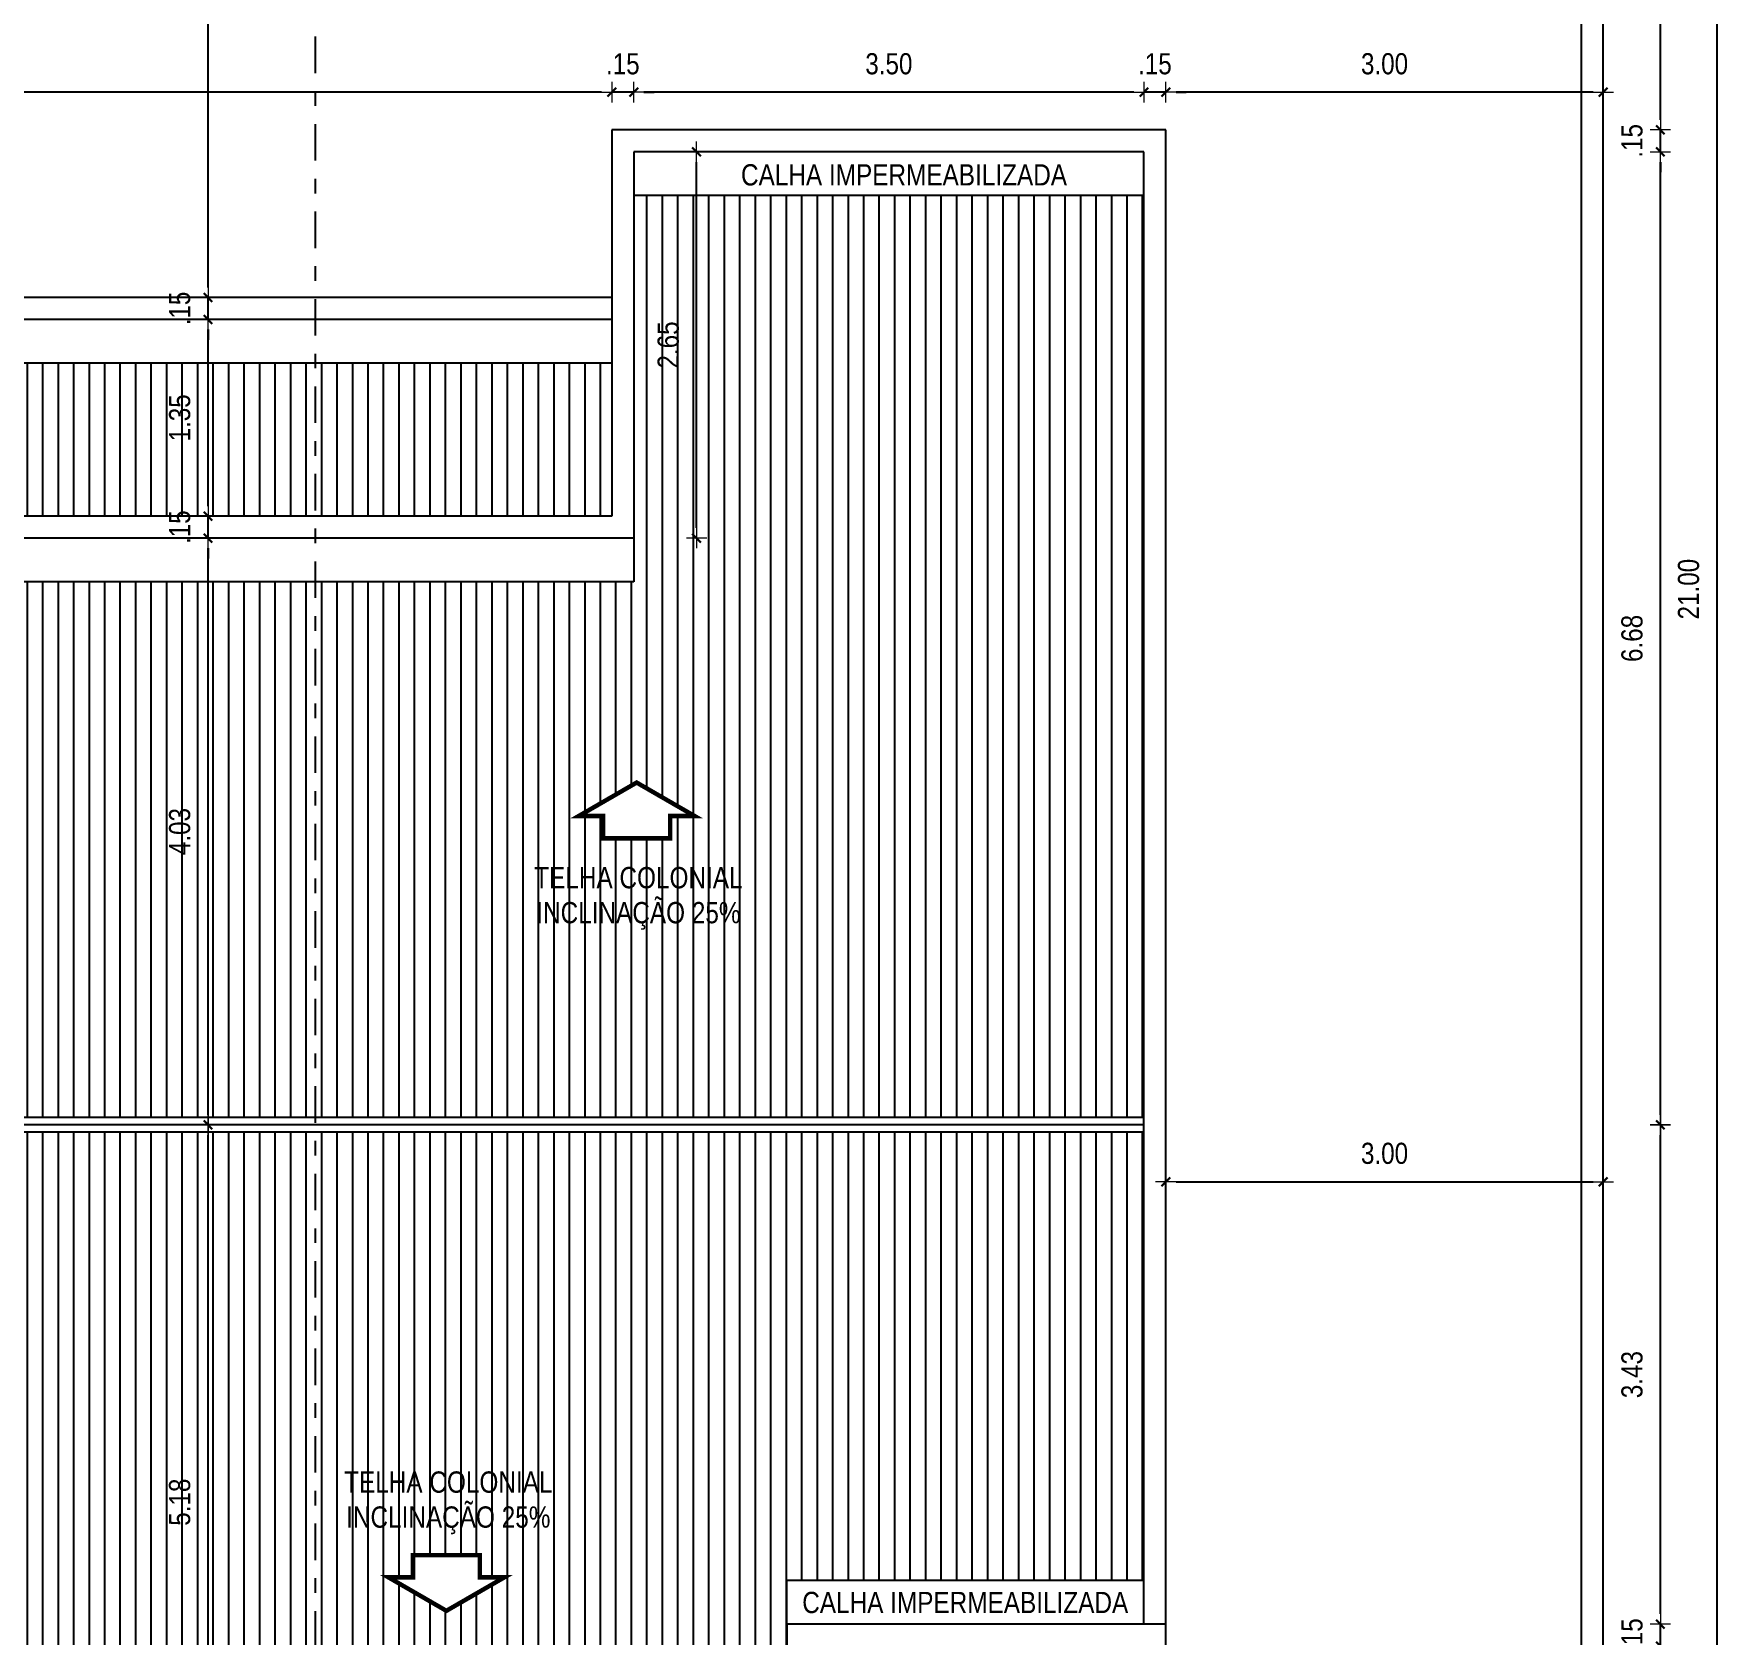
# Model space of a CAD drawing. Header units: millimetres. Extents: x 2718 to 3327, y 272 to 594.
# Drawn here: x 3043.21 to 3054.83, y 425.28 to 436.27 of the extents above; entities that cross this region are included whole.
import ezdxf
from ezdxf.enums import TextEntityAlignment as Align

# ---------------------------------------------------------------- set-up
doc = ezdxf.new("R2010")
doc.units = ezdxf.units.MM
doc.header["$MEASUREMENT"] = 0
doc.linetypes.add('DASHDOT2', pattern=[0.5, 0.25, -0.125, 0, -0.125])
doc.layers.get('0').update_dxf_attribs({"linetype": 'CONTINUOUS'})
doc.layers.get('DEFPOINTS').update_dxf_attribs({"linetype": 'CONTINUOUS'})
for name, color, linetype in [('COTA', 7, 'CONTINUOUS'), ('E-txt-g', 3, 'CONTINUOUS'), ('LAYER7', 4, 'CONTINUOUS')]:
    doc.layers.add(name, color=color, linetype=linetype)
for name, color, linetype, lineweight in [('E-Lay-9', 9, 'CONTINUOUS', 9), ('E-Pen-C', 4, 'CONTINUOUS', 15), ('E-Pen-G', 3, 'CONTINUOUS', 30), ('E-Txt-W', 7, 'CONTINUOUS', 20)]:
    doc.layers.add(name, color=color, linetype=linetype, lineweight=lineweight)
doc.styles.add('F2', font='ARIALN.TTF')
doc.styles.add('REG60', font='romans.shx', dxfattribs={"width": 0.8, "height": 0.15})
doc.styles.add('REG80', font='romans.shx', dxfattribs={"width": 0.8, "height": 0.2})
doc.dimstyles.new('DIMENSION-1', dxfattribs={"dimtxt": 0.145, "dimasz": 0.07, "dimexe": 1, "dimexo": 0, "dimgap": 0.12, "dimtad": 1, "dimzin": 7, "dimdsep": 46, "dimtxsty": 'F2', "dimblk1": 'TRACO', "dimblk2": 'TRACO', "dimsah": 1, "dimcen": 1, "dimse1": 1, "dimse2": 1, "dimclrd": 4, "dimclre": 256, "dimclrt": 4, "dimadec": 8, "dimazin": 0, "dimtfac": 1, "dimtix": 1, "dimtmove": 2, "dimatfit": 3, "dimldrblk": 'TRACO', "dimfxl": 1, "dimtolj": 1, "dimtzin": 0, "dimarcsym": 0})
pattern_1 = [(90, (1564.69899, 328.40103), (-0.10625, 1e-17), [])]

# ---------------------------------------------------------------- blocks, each defined once
blk = doc.blocks.new('Seta')
at = {"color": 2, "const_width": 2}
blk.add_lwpolyline([(10, 15), (10, 25.98), (25, 0), (10, -25.98), (10, -15), (0, -15), (0, 15)], close=True, dxfattribs=at)
blk = doc.blocks.new('TXT-AMB75')
at = {"layer": 'E-txt-g', "style": 'REG80', "width": 0.8, "flags": 8}
blk.add_attdef('TXT', text='', height=0.2, dxfattribs=at).set_placement((0.005, 0.296), align=Align.CENTER)
at = {"layer": 'E-Txt-W', "style": 'REG60', "width": 0.8, "flags": 8}
blk.add_attdef('TXT', text='', height=0.15, dxfattribs=at).set_placement((0.005, 0.027), align=Align.CENTER)
blk = doc.blocks.new('TRACO')
at = {"layer": 'E-Pen-C'}
for p, q in [((-1, 0), (1, 0)), ((0, 1), (0, -1))]:
    blk.add_line(p, q, dxfattribs=at)
at = {"layer": 'E-Pen-G'}
blk.add_line((-0.42, -0.42), (0.42, 0.42), dxfattribs=at)
blk = doc.blocks.new('*D531')
at = {"layer": 'COTA', "color": 4, "linetype": 'Continuous', "lineweight": -2, "transparency": 16777216}
for p, q in [((3054.369, 425.429), (3054.369, 425.499)), ((3054.369, 425.209), (3054.369, 425.359)), ((3054.369, 425.139), (3054.369, 425.069))]:
    blk.add_line(p, q, dxfattribs=at)
at = {"layer": 'DEFPOINTS', "color": 0, "linetype": 'Continuous', "transparency": 16777216}
for p in [(3050.977, 425.359, -1.83), (3054.369, 425.359), (3050.827, 425.209, -1.83)]:
    blk.add_point(p, dxfattribs=at)
at = {"layer": 'COTA', "color": 4, "linetype": 'Continuous', "lineweight": -2, "transparency": 16777216, "xscale": 0.07, "yscale": 0.07, "zscale": 0.07}
for p, rotation in [((3054.369, 425.359), 270), ((3054.369, 425.209), 90)]:
    blk.add_blockref('TRACO', p, dxfattribs=dict(at, rotation=rotation))
at = {"layer": 'COTA', "color": 4, "linetype": 'Continuous', "transparency": 16777216, "insert": (3054.175, 425.284), "char_height": 0.145, "attachment_point": 5, "rotation": 90, "style": 'F2'}
blk.add_mtext('\\A1;.15', dxfattribs=at)
blk = doc.blocks.new('*D532')
at = {"layer": 'COTA', "color": 4, "linetype": 'Continuous', "lineweight": -2, "transparency": 16777216}
blk.add_line((3054.369, 425.429), (3054.369, 428.714), dxfattribs=at)
at = {"layer": 'DEFPOINTS', "color": 0, "linetype": 'Continuous', "transparency": 16777216}
for p in [(3050.827, 428.784, -1.83), (3054.369, 428.784), (3050.977, 425.359, -1.83)]:
    blk.add_point(p, dxfattribs=at)
at = {"layer": 'COTA', "color": 4, "linetype": 'Continuous', "lineweight": -2, "transparency": 16777216, "xscale": 0.07, "yscale": 0.07, "zscale": 0.07}
for p, rotation in [((3054.369, 428.784), 90), ((3054.369, 425.359), 270)]:
    blk.add_blockref('TRACO', p, dxfattribs=dict(at, rotation=rotation))
at = {"layer": 'COTA', "color": 4, "linetype": 'Continuous', "transparency": 16777216, "insert": (3054.175, 427.071), "char_height": 0.145, "attachment_point": 5, "rotation": 90, "style": 'F2'}
blk.add_mtext('\\A1;3.43', dxfattribs=at)
blk = doc.blocks.new('*D533')
at = {"layer": 'COTA', "color": 4, "linetype": 'Continuous', "lineweight": -2, "transparency": 16777216}
blk.add_line((3054.369, 428.854), (3054.369, 435.389), dxfattribs=at)
at = {"layer": 'DEFPOINTS', "color": 0, "linetype": 'Continuous', "transparency": 16777216}
for p in [(3050.827, 435.459, -1.83), (3054.369, 435.459), (3050.827, 428.784, -1.83)]:
    blk.add_point(p, dxfattribs=at)
at = {"layer": 'COTA', "color": 4, "linetype": 'Continuous', "lineweight": -2, "transparency": 16777216, "xscale": 0.07, "yscale": 0.07, "zscale": 0.07}
for p, rotation in [((3054.369, 435.459), 90), ((3054.369, 428.784), 270)]:
    blk.add_blockref('TRACO', p, dxfattribs=dict(at, rotation=rotation))
at = {"layer": 'COTA', "color": 4, "linetype": 'Continuous', "transparency": 16777216, "insert": (3054.175, 432.121), "char_height": 0.145, "attachment_point": 5, "rotation": 90, "style": 'F2'}
blk.add_mtext('\\A1;6.68', dxfattribs=at)
blk = doc.blocks.new('*D534')
at = {"layer": 'COTA', "color": 4, "linetype": 'Continuous', "lineweight": -2, "transparency": 16777216}
for p, q in [((3054.369, 435.679), (3054.369, 435.749)), ((3054.369, 435.459), (3054.369, 435.609)), ((3054.369, 435.389), (3054.369, 435.319))]:
    blk.add_line(p, q, dxfattribs=at)
at = {"layer": 'DEFPOINTS', "color": 0, "linetype": 'Continuous', "transparency": 16777216}
for p in [(3050.977, 435.609, -1.83), (3054.369, 435.609), (3050.827, 435.459, -1.83)]:
    blk.add_point(p, dxfattribs=at)
at = {"layer": 'COTA', "color": 4, "linetype": 'Continuous', "lineweight": -2, "transparency": 16777216, "xscale": 0.07, "yscale": 0.07, "zscale": 0.07}
for p, rotation in [((3054.369, 435.609), 270), ((3054.369, 435.459), 90)]:
    blk.add_blockref('TRACO', p, dxfattribs=dict(at, rotation=rotation))
at = {"layer": 'COTA', "color": 4, "linetype": 'Continuous', "transparency": 16777216, "insert": (3054.175, 435.534), "char_height": 0.145, "attachment_point": 5, "rotation": 90, "style": 'F2'}
blk.add_mtext('\\A1;.15', dxfattribs=at)
blk = doc.blocks.new('*D535')
at = {"layer": 'COTA', "color": 4, "linetype": 'Continuous', "lineweight": -2, "transparency": 16777216}
blk.add_line((3054.369, 435.679), (3054.369, 438.939), dxfattribs=at)
at = {"layer": 'DEFPOINTS', "color": 0, "linetype": 'Continuous', "transparency": 16777216}
for p in [(3050.977, 439.009, -2.076), (3054.369, 439.009), (3050.977, 435.609, -1.83)]:
    blk.add_point(p, dxfattribs=at)
at = {"layer": 'COTA', "color": 4, "linetype": 'Continuous', "lineweight": -2, "transparency": 16777216, "xscale": 0.07, "yscale": 0.07, "zscale": 0.07}
for p, rotation in [((3054.369, 439.009), 90), ((3054.369, 435.609), 270)]:
    blk.add_blockref('TRACO', p, dxfattribs=dict(at, rotation=rotation))
at = {"layer": 'COTA', "color": 4, "linetype": 'Continuous', "transparency": 16777216, "insert": (3054.175, 437.309), "char_height": 0.145, "attachment_point": 5, "rotation": 90, "style": 'F2'}
blk.add_mtext('\\A1;3.40', dxfattribs=at)
blk = doc.blocks.new('*D539')
at = {"layer": 'COTA', "color": 4, "linetype": 'Continuous', "lineweight": -2, "transparency": 16777216}
blk.add_line((3054.757, 442.889), (3054.757, 422.029), dxfattribs=at)
at = {"layer": 'DEFPOINTS', "color": 0, "linetype": 'Continuous', "transparency": 16777216}
for p in [(3053.977, 442.959, -1.83), (3053.977, 421.959, -1.83), (3054.757, 421.959)]:
    blk.add_point(p, dxfattribs=at)
at = {"layer": 'COTA', "color": 4, "linetype": 'Continuous', "lineweight": -2, "transparency": 16777216, "xscale": 0.07, "yscale": 0.07, "zscale": 0.07}
for p, rotation in [((3054.757, 442.959), 90), ((3054.757, 421.959), 270)]:
    blk.add_blockref('TRACO', p, dxfattribs=dict(at, rotation=rotation))
at = {"layer": 'COTA', "color": 4, "linetype": 'Continuous', "transparency": 16777216, "insert": (3054.563, 432.459), "char_height": 0.145, "attachment_point": 5, "rotation": 90, "style": 'F2'}
blk.add_mtext('\\A1;21.00', dxfattribs=at)
blk = doc.blocks.new('*D540')
at = {"layer": 'COTA', "color": 4, "linetype": 'Continuous', "lineweight": -2, "transparency": 16777216}
blk.add_line((3053.907, 435.868), (3051.047, 435.868), dxfattribs=at)
at = {"layer": 'DEFPOINTS', "color": 0, "linetype": 'Continuous', "transparency": 16777216}
for p in [(3050.977, 435.868), (3050.977, 435.609, -1.83), (3053.977, 435.576, -1.83)]:
    blk.add_point(p, dxfattribs=at)
at = {"layer": 'COTA', "color": 4, "linetype": 'Continuous', "lineweight": -2, "transparency": 16777216, "xscale": 0.07, "yscale": 0.07, "zscale": 0.07, "rotation": 180}
blk.add_blockref('TRACO', (3050.977, 435.868), dxfattribs=at)
at = {"layer": 'COTA', "color": 4, "linetype": 'Continuous', "lineweight": -2, "transparency": 16777216, "xscale": 0.07, "yscale": 0.07, "zscale": 0.07}
blk.add_blockref('TRACO', (3053.977, 435.868), dxfattribs=at)
at = {"layer": 'COTA', "color": 4, "linetype": 'Continuous', "transparency": 16777216, "insert": (3052.477, 436.062), "char_height": 0.145, "attachment_point": 5, "style": 'F2'}
blk.add_mtext('\\A1;3.00', dxfattribs=at)
blk = doc.blocks.new('*D541')
at = {"layer": 'COTA', "color": 4, "linetype": 'Continuous', "lineweight": -2, "transparency": 16777216}
for p, q in [((3050.757, 435.868), (3050.687, 435.868)), ((3050.977, 435.868), (3050.827, 435.868)), ((3051.047, 435.868), (3051.117, 435.868))]:
    blk.add_line(p, q, dxfattribs=at)
at = {"layer": 'DEFPOINTS', "color": 0, "linetype": 'Continuous', "transparency": 16777216}
for p in [(3050.827, 435.868), (3050.977, 435.609, -1.83), (3050.827, 435.459, -1.83)]:
    blk.add_point(p, dxfattribs=at)
at = {"layer": 'COTA', "color": 4, "linetype": 'Continuous', "lineweight": -2, "transparency": 16777216, "xscale": 0.07, "yscale": 0.07, "zscale": 0.07}
blk.add_blockref('TRACO', (3050.827, 435.868), dxfattribs=at)
at = {"layer": 'COTA', "color": 4, "linetype": 'Continuous', "lineweight": -2, "transparency": 16777216, "xscale": 0.07, "yscale": 0.07, "zscale": 0.07, "rotation": 180}
blk.add_blockref('TRACO', (3050.977, 435.868), dxfattribs=at)
at = {"layer": 'COTA', "color": 4, "linetype": 'Continuous', "transparency": 16777216, "insert": (3050.902, 436.062), "char_height": 0.145, "attachment_point": 5, "style": 'F2'}
blk.add_mtext('\\A1;.15', dxfattribs=at)
blk = doc.blocks.new('*D542')
at = {"layer": 'COTA', "color": 4, "linetype": 'Continuous', "lineweight": -2, "transparency": 16777216}
blk.add_line((3050.757, 435.868), (3047.397, 435.868), dxfattribs=at)
at = {"layer": 'DEFPOINTS', "color": 0, "linetype": 'Continuous', "transparency": 16777216}
for p in [(3047.327, 435.868), (3047.327, 435.459, -1.83), (3050.827, 435.459, -1.83)]:
    blk.add_point(p, dxfattribs=at)
at = {"layer": 'COTA', "color": 4, "linetype": 'Continuous', "lineweight": -2, "transparency": 16777216, "xscale": 0.07, "yscale": 0.07, "zscale": 0.07, "rotation": 180}
blk.add_blockref('TRACO', (3047.327, 435.868), dxfattribs=at)
at = {"layer": 'COTA', "color": 4, "linetype": 'Continuous', "lineweight": -2, "transparency": 16777216, "xscale": 0.07, "yscale": 0.07, "zscale": 0.07}
blk.add_blockref('TRACO', (3050.827, 435.868), dxfattribs=at)
at = {"layer": 'COTA', "color": 4, "linetype": 'Continuous', "transparency": 16777216, "insert": (3049.077, 436.062), "char_height": 0.145, "attachment_point": 5, "style": 'F2'}
blk.add_mtext('\\A1;3.50', dxfattribs=at)
blk = doc.blocks.new('*D543')
at = {"layer": 'COTA', "color": 4, "linetype": 'Continuous', "lineweight": -2, "transparency": 16777216}
for p, q in [((3047.107, 435.868), (3047.037, 435.868)), ((3047.327, 435.868), (3047.177, 435.868)), ((3047.397, 435.868), (3047.467, 435.868))]:
    blk.add_line(p, q, dxfattribs=at)
at = {"layer": 'DEFPOINTS', "color": 0, "linetype": 'Continuous', "transparency": 16777216}
for p in [(3047.177, 435.868), (3047.177, 435.556, -1.83), (3047.327, 435.459, -1.83)]:
    blk.add_point(p, dxfattribs=at)
at = {"layer": 'COTA', "color": 4, "linetype": 'Continuous', "lineweight": -2, "transparency": 16777216, "xscale": 0.07, "yscale": 0.07, "zscale": 0.07}
blk.add_blockref('TRACO', (3047.177, 435.868), dxfattribs=at)
at = {"layer": 'COTA', "color": 4, "linetype": 'Continuous', "lineweight": -2, "transparency": 16777216, "xscale": 0.07, "yscale": 0.07, "zscale": 0.07, "rotation": 180}
blk.add_blockref('TRACO', (3047.327, 435.868), dxfattribs=at)
at = {"layer": 'COTA', "color": 4, "linetype": 'Continuous', "transparency": 16777216, "insert": (3047.252, 436.062), "char_height": 0.145, "attachment_point": 5, "style": 'F2'}
blk.add_mtext('\\A1;.15', dxfattribs=at)
blk = doc.blocks.new('*D544')
at = {"layer": 'COTA', "color": 4, "linetype": 'Continuous', "lineweight": -2, "transparency": 16777216}
blk.add_line((3047.107, 435.868), (3038.197, 435.868), dxfattribs=at)
at = {"layer": 'DEFPOINTS', "color": 0, "linetype": 'Continuous', "transparency": 16777216}
for p in [(3038.127, 435.868), (3047.177, 435.556, -1.83), (3038.127, 432.809, -1.83)]:
    blk.add_point(p, dxfattribs=at)
at = {"layer": 'COTA', "color": 4, "linetype": 'Continuous', "lineweight": -2, "transparency": 16777216, "xscale": 0.07, "yscale": 0.07, "zscale": 0.07, "rotation": 180}
blk.add_blockref('TRACO', (3038.127, 435.868), dxfattribs=at)
at = {"layer": 'COTA', "color": 4, "linetype": 'Continuous', "lineweight": -2, "transparency": 16777216, "xscale": 0.07, "yscale": 0.07, "zscale": 0.07}
blk.add_blockref('TRACO', (3047.177, 435.868), dxfattribs=at)
at = {"layer": 'COTA', "color": 4, "linetype": 'Continuous', "transparency": 16777216, "insert": (3042.652, 436.062), "char_height": 0.145, "attachment_point": 5, "style": 'F2'}
blk.add_mtext('\\A1;9.05', dxfattribs=at)
blk = doc.blocks.new('*D555')
at = {"layer": 'COTA', "color": 4, "linetype": 'Continuous', "lineweight": -2, "transparency": 16777216}
blk.add_line((3047.758, 432.879), (3047.758, 435.389), dxfattribs=at)
at = {"layer": 'DEFPOINTS', "color": 0, "linetype": 'Continuous', "transparency": 16777216}
for p in [(3047.327, 435.459, -1.83), (3047.758, 435.459), (3047.327, 432.809, -1.83)]:
    blk.add_point(p, dxfattribs=at)
at = {"layer": 'COTA', "color": 4, "linetype": 'Continuous', "lineweight": -2, "transparency": 16777216, "xscale": 0.07, "yscale": 0.07, "zscale": 0.07}
for p, rotation in [((3047.758, 435.459), 90), ((3047.758, 432.809), 270)]:
    blk.add_blockref('TRACO', p, dxfattribs=dict(at, rotation=rotation))
at = {"layer": 'COTA', "color": 4, "linetype": 'Continuous', "transparency": 16777216, "insert": (3047.564, 434.134), "char_height": 0.145, "attachment_point": 5, "rotation": 90, "style": 'F2'}
blk.add_mtext('\\A1;2.65', dxfattribs=at)
blk = doc.blocks.new('*D558')
at = {"layer": 'COTA', "color": 4, "linetype": 'Continuous', "lineweight": -2, "transparency": 16777216}
blk.add_line((3044.407, 423.679), (3044.407, 428.714), dxfattribs=at)
at = {"layer": 'DEFPOINTS', "color": 0, "linetype": 'Continuous', "transparency": 16777216}
for p in [(3044.407, 428.784), (3044.542, 428.784, -1.83), (3045.027, 423.609, -1.83)]:
    blk.add_point(p, dxfattribs=at)
at = {"layer": 'COTA', "color": 4, "linetype": 'Continuous', "lineweight": -2, "transparency": 16777216, "xscale": 0.07, "yscale": 0.07, "zscale": 0.07}
for p, rotation in [((3044.407, 428.784), 90), ((3044.407, 423.609), 270)]:
    blk.add_blockref('TRACO', p, dxfattribs=dict(at, rotation=rotation))
at = {"layer": 'COTA', "color": 4, "linetype": 'Continuous', "transparency": 16777216, "insert": (3044.213, 426.196), "char_height": 0.145, "attachment_point": 5, "rotation": 90, "style": 'F2'}
blk.add_mtext('\\A1;5.18', dxfattribs=at)
blk = doc.blocks.new('*D559')
at = {"layer": 'COTA', "color": 4, "linetype": 'Continuous', "lineweight": -2, "transparency": 16777216}
blk.add_line((3044.407, 428.854), (3044.407, 432.739), dxfattribs=at)
at = {"layer": 'DEFPOINTS', "color": 0, "linetype": 'Continuous', "transparency": 16777216}
for p in [(3044.407, 432.809), (3044.542, 432.809, -1.83), (3044.542, 428.784, -1.83)]:
    blk.add_point(p, dxfattribs=at)
at = {"layer": 'COTA', "color": 4, "linetype": 'Continuous', "lineweight": -2, "transparency": 16777216, "xscale": 0.07, "yscale": 0.07, "zscale": 0.07}
for p, rotation in [((3044.407, 432.809), 90), ((3044.407, 428.784), 270)]:
    blk.add_blockref('TRACO', p, dxfattribs=dict(at, rotation=rotation))
at = {"layer": 'COTA', "color": 4, "linetype": 'Continuous', "transparency": 16777216, "insert": (3044.213, 430.796), "char_height": 0.145, "attachment_point": 5, "rotation": 90, "style": 'F2'}
blk.add_mtext('\\A1;4.03', dxfattribs=at)
blk = doc.blocks.new('*D560')
at = {"layer": 'COTA', "color": 4, "linetype": 'Continuous', "lineweight": -2, "transparency": 16777216}
for p, q in [((3044.407, 433.029), (3044.407, 433.099)), ((3044.407, 432.809), (3044.407, 432.959)), ((3044.407, 432.739), (3044.407, 432.669))]:
    blk.add_line(p, q, dxfattribs=at)
at = {"layer": 'DEFPOINTS', "color": 0, "linetype": 'Continuous', "transparency": 16777216}
for p in [(3044.407, 432.959), (3044.542, 432.959, -1.83), (3044.542, 432.809, -1.83)]:
    blk.add_point(p, dxfattribs=at)
at = {"layer": 'COTA', "color": 4, "linetype": 'Continuous', "lineweight": -2, "transparency": 16777216, "xscale": 0.07, "yscale": 0.07, "zscale": 0.07}
for p, rotation in [((3044.407, 432.959), 270), ((3044.407, 432.809), 90)]:
    blk.add_blockref('TRACO', p, dxfattribs=dict(at, rotation=rotation))
at = {"layer": 'COTA', "color": 4, "linetype": 'Continuous', "transparency": 16777216, "insert": (3044.213, 432.884), "char_height": 0.145, "attachment_point": 5, "rotation": 90, "style": 'F2'}
blk.add_mtext('\\A1;.15', dxfattribs=at)
blk = doc.blocks.new('*D561')
at = {"layer": 'COTA', "color": 4, "linetype": 'Continuous', "lineweight": -2, "transparency": 16777216}
blk.add_line((3044.407, 433.029), (3044.407, 434.239), dxfattribs=at)
at = {"layer": 'DEFPOINTS', "color": 0, "linetype": 'Continuous', "transparency": 16777216}
for p in [(3044.407, 434.309), (3044.481, 434.309, -1.83), (3044.542, 432.959, -1.83)]:
    blk.add_point(p, dxfattribs=at)
at = {"layer": 'COTA', "color": 4, "linetype": 'Continuous', "lineweight": -2, "transparency": 16777216, "xscale": 0.07, "yscale": 0.07, "zscale": 0.07}
for p, rotation in [((3044.407, 434.309), 90), ((3044.407, 432.959), 270)]:
    blk.add_blockref('TRACO', p, dxfattribs=dict(at, rotation=rotation))
at = {"layer": 'COTA', "color": 4, "linetype": 'Continuous', "transparency": 16777216, "insert": (3044.213, 433.634), "char_height": 0.145, "attachment_point": 5, "rotation": 90, "style": 'F2'}
blk.add_mtext('\\A1;1.35', dxfattribs=at)
blk = doc.blocks.new('*D562')
at = {"layer": 'COTA', "color": 4, "linetype": 'Continuous', "lineweight": -2, "transparency": 16777216}
for p, q in [((3044.407, 434.529), (3044.407, 434.599)), ((3044.407, 434.309), (3044.407, 434.459)), ((3044.407, 434.239), (3044.407, 434.169))]:
    blk.add_line(p, q, dxfattribs=at)
at = {"layer": 'DEFPOINTS', "color": 0, "linetype": 'Continuous', "transparency": 16777216}
for p in [(3044.407, 434.459), (3044.481, 434.459, -1.83), (3044.481, 434.309, -1.83)]:
    blk.add_point(p, dxfattribs=at)
at = {"layer": 'COTA', "color": 4, "linetype": 'Continuous', "lineweight": -2, "transparency": 16777216, "xscale": 0.07, "yscale": 0.07, "zscale": 0.07}
for p, rotation in [((3044.407, 434.459), 270), ((3044.407, 434.309), 90)]:
    blk.add_blockref('TRACO', p, dxfattribs=dict(at, rotation=rotation))
at = {"layer": 'COTA', "color": 4, "linetype": 'Continuous', "transparency": 16777216, "insert": (3044.213, 434.384), "char_height": 0.145, "attachment_point": 5, "rotation": 90, "style": 'F2'}
blk.add_mtext('\\A1;.15', dxfattribs=at)
blk = doc.blocks.new('*D563')
at = {"layer": 'COTA', "color": 4, "linetype": 'Continuous', "lineweight": -2, "transparency": 16777216}
blk.add_line((3044.407, 434.529), (3044.407, 438.939), dxfattribs=at)
at = {"layer": 'DEFPOINTS', "color": 0, "linetype": 'Continuous', "transparency": 16777216}
for p in [(3044.407, 439.009), (3044.481, 439.009, -2.076), (3044.481, 434.459, -1.83)]:
    blk.add_point(p, dxfattribs=at)
at = {"layer": 'COTA', "color": 4, "linetype": 'Continuous', "lineweight": -2, "transparency": 16777216, "xscale": 0.07, "yscale": 0.07, "zscale": 0.07}
for p, rotation in [((3044.407, 439.009), 90), ((3044.407, 434.459), 270)]:
    blk.add_blockref('TRACO', p, dxfattribs=dict(at, rotation=rotation))
at = {"layer": 'COTA', "color": 4, "linetype": 'Continuous', "transparency": 16777216, "insert": (3044.213, 436.734), "char_height": 0.145, "attachment_point": 5, "rotation": 90, "style": 'F2'}
blk.add_mtext('\\A1;4.55', dxfattribs=at)
blk = doc.blocks.new('*D566')
at = {"layer": 'COTA', "color": 4, "linetype": 'Continuous', "lineweight": -2, "transparency": 16777216}
blk.add_line((3051.047, 428.393), (3053.907, 428.393), dxfattribs=at)
at = {"layer": 'DEFPOINTS', "color": 0, "linetype": 'Continuous', "transparency": 16777216}
for p in [(3050.977, 428.767, 1.83), (3053.977, 428.818), (3053.977, 428.393)]:
    blk.add_point(p, dxfattribs=at)
at = {"layer": 'COTA', "color": 4, "linetype": 'Continuous', "lineweight": -2, "transparency": 16777216, "xscale": 0.07, "yscale": 0.07, "zscale": 0.07, "rotation": 180}
blk.add_blockref('TRACO', (3050.977, 428.393), dxfattribs=at)
at = {"layer": 'COTA', "color": 4, "linetype": 'Continuous', "lineweight": -2, "transparency": 16777216, "xscale": 0.07, "yscale": 0.07, "zscale": 0.07}
blk.add_blockref('TRACO', (3053.977, 428.393), dxfattribs=at)
at = {"layer": 'COTA', "color": 4, "linetype": 'Continuous', "transparency": 16777216, "insert": (3052.477, 428.588), "char_height": 0.145, "attachment_point": 5, "style": 'F2'}
blk.add_mtext('\\A1;3.00', dxfattribs=at)

msp = doc.modelspace()

# ---------------------------------------------------------------- hatches: boundary and pattern name
at = {"layer": 'LAYER7', "linetype": 'Continuous'}
h = msp.add_hatch(dxfattribs=at)
h.set_pattern_fill('ANSI31', color=4, scale=0.85, angle=45, style=0)
h.set_pattern_definition(pattern_1)
h.paths.add_polyline_path([(3047.327, 432.809), (3047.327, 432.509), (3045.143, 432.509), (3045.143, 428.834), (3050.827, 428.834), (3050.827, 435.159), (3047.327, 435.159)])
h.paths.add_polyline_path([(3047.347, 431.132), (3047.744, 430.903), (3047.576, 430.903), (3047.576, 430.75), (3047.117, 430.75), (3047.117, 430.903), (3046.949, 430.903)], flags=16)
h.paths.add_polyline_path([(3045.143, 428.834), (3045.143, 432.509), (3041.527, 432.509), (3041.527, 428.834)])
h.paths.add_polyline_path([(3042.658, 430.903), (3042.49, 430.903), (3042.49, 430.75), (3042.031, 430.75), (3042.031, 430.903), (3041.864, 430.903), (3042.261, 431.132)], flags=16)
h.paths.add_polyline_path([(3041.527, 432.509), (3038.127, 432.509), (3038.127, 428.834), (3041.527, 428.834)])
h.paths.add_polyline_path([(3046.607, 430.367), (3048.111, 430.367), (3048.111, 430.593), (3046.607, 430.593)], flags=24)
h.paths.add_polyline_path([(3046.603, 430.07), (3048.115, 430.07), (3048.115, 430.401), (3046.603, 430.401)], flags=24)
h.paths.add_polyline_path([(3047.714, 433.937), (3047.714, 434.333), (3047.412, 434.333), (3047.412, 433.937)], flags=24)
h.paths.add_polyline_path([(3041.521, 430.367), (3043.026, 430.367), (3043.026, 430.593), (3041.521, 430.593)], flags=9)
h.paths.add_polyline_path([(3041.517, 430.07), (3043.029, 430.07), (3043.029, 430.401), (3041.517, 430.401)], flags=9)
h.paths.add_polyline_path([(3044.363, 430.602), (3044.363, 430.997), (3044.061, 430.997), (3044.061, 430.602)], flags=24)
h = msp.add_hatch(dxfattribs=at)
h.set_pattern_fill('ANSI31', color=8, scale=0.85, angle=45, style=0)
h.set_pattern_definition(pattern_1)
h.paths.add_polyline_path([(3041.527, 433.718), (3041.362, 433.718), (3041.527, 433.813), (3041.527, 434.009), (3033.502, 434.009), (3037.977, 429.534), (3037.977, 432.959), (3041.527, 432.959)])
h.paths.add_polyline_path([(3045.143, 434.009), (3041.527, 434.009), (3041.527, 433.813), (3041.759, 433.948), (3042.157, 433.718), (3041.989, 433.718), (3041.989, 433.565), (3041.527, 433.565), (3041.527, 432.959), (3045.143, 432.959)])
h.paths.add_polyline_path([(3047.177, 434.009), (3045.143, 434.009), (3045.143, 432.959), (3047.177, 432.959)])
h.paths.add_polyline_path([(3041.086, 432.99), (3042.505, 432.99), (3042.505, 433.32), (3041.086, 433.32)], flags=9)
h.paths.add_polyline_path([(3040.825, 433.287), (3042.766, 433.287), (3042.766, 433.513), (3040.825, 433.513)], flags=9)
h.paths.add_polyline_path([(3037.705, 430.539), (3037.705, 430.934), (3037.403, 430.934), (3037.403, 430.539)], flags=24)
h.paths.add_polyline_path([(3044.363, 432.728), (3044.363, 433.031), (3044.061, 433.031), (3044.061, 432.728)], flags=9)
h.paths.add_polyline_path([(3044.363, 433.431), (3044.363, 433.826), (3044.061, 433.826), (3044.061, 433.431)], flags=24)
h = msp.add_hatch(dxfattribs=at)
h.set_pattern_fill('ANSI31', color=4, scale=0.85, angle=45, style=0)
h.set_pattern_definition(pattern_1)
h.paths.add_polyline_path([(3048.377, 424.713), (3045.143, 424.713), (3045.143, 422.409), (3048.377, 422.409), (3048.377, 423.459)])
h.paths.add_polyline_path([(3050.827, 428.734), (3045.143, 428.734), (3045.143, 424.713), (3048.377, 424.713), (3048.377, 425.359), (3048.377, 425.659), (3050.827, 425.659)])
h.paths.add_polyline_path([(3046.272, 425.833), (3046.272, 425.68), (3046.44, 425.68), (3046.042, 425.45), (3045.645, 425.68), (3045.813, 425.68), (3045.813, 425.833)], flags=16)
h.paths.add_polyline_path([(3045.143, 428.734), (3041.527, 428.734), (3041.527, 424.713), (3045.143, 424.713)])
h.paths.add_polyline_path([(3041.527, 428.734), (3038.127, 428.734), (3038.127, 428.359), (3036.497, 428.359), (3035.481, 427.342), (3035.481, 424.713), (3041.527, 424.713)])
h.paths.add_polyline_path([(3040.206, 425.879), (3040.206, 425.727), (3040.374, 425.727), (3039.977, 425.497), (3039.58, 425.727), (3039.748, 425.727), (3039.748, 425.879)], flags=16)
h.paths.add_polyline_path([(3041.527, 424.713), (3035.481, 424.713), (3035.481, 423.909), (3041.527, 423.909)])
h.paths.add_polyline_path([(3045.143, 424.713), (3041.527, 424.713), (3041.527, 423.909), (3045.027, 423.909), (3045.027, 423.609), (3045.027, 422.409), (3045.143, 422.409)])
h.paths.add_polyline_path([(3045.299, 425.924), (3046.811, 425.924), (3046.811, 426.254), (3045.299, 426.254)], flags=24)
h.paths.add_polyline_path([(3045.302, 426.221), (3046.807, 426.221), (3046.807, 426.447), (3045.302, 426.447)], flags=24)
h.paths.add_polyline_path([(3044.363, 425.999), (3044.363, 426.395), (3044.061, 426.395), (3044.061, 425.999)], flags=24)
h.paths.add_polyline_path([(3039.234, 425.971), (3040.745, 425.971), (3040.745, 426.301), (3039.234, 426.301)], flags=24)
h.paths.add_polyline_path([(3039.237, 426.268), (3040.742, 426.268), (3040.742, 426.494), (3039.237, 426.494)], flags=24)
h.paths.add_polyline_path([(3035.25, 425.955), (3035.553, 425.955), (3035.553, 426.257), (3035.25, 426.257)], flags=9)

# ---------------------------------------------------------------- linework, layer by layer
at = {"layer": 'COTA', "color": 2, "linetype": 'DASHDOT2'}
msp.add_line((3045.143, 420.399), (3045.143, 445.199), dxfattribs=at)
at = {"layer": 'COTA', "color": 7, "linetype": 'Continuous'}
for p, q in [((3053.977, 421.959), (3053.977, 442.959)), ((3053.827, 422.109), (3053.827, 442.809)), ((3050.827, 428.784), (3038.127, 428.784))]:
    msp.add_line(p, q, dxfattribs=at)
at = {"layer": 'COTA', "color": 5, "linetype": 'Continuous'}
for p, q in [((3047.177, 435.609), (3047.177, 432.959)), ((3050.977, 435.609), (3047.177, 435.609)), ((3050.977, 425.359, 1.83), (3050.977, 435.609, 1.83)), ((3050.977, 431.335), (3050.977, 435.609)), ((3047.327, 435.459), (3047.327, 432.809)), ((3050.827, 435.459), (3047.327, 435.459)), ((3050.827, 425.359), (3050.827, 435.459)), ((3047.177, 432.959), (3037.977, 432.959)), ((3047.327, 432.809), (3038.127, 432.809))]:
    msp.add_line(p, q, dxfattribs=at)
at = {"layer": 'COTA', "color": 6, "linetype": 'Continuous'}
for p, q in [((3050.827, 435.159), (3047.327, 435.159)), ((3047.177, 434.009), (3033.431, 434.009)), ((3047.327, 432.809), (3047.327, 432.509)), ((3047.327, 432.509), (3038.127, 432.509)), ((3050.827, 428.834), (3038.127, 428.834)), ((3050.827, 428.734), (3038.127, 428.734)), ((3048.377, 425.359), (3048.377, 425.659)), ((3050.827, 425.659), (3048.377, 425.659))]:
    msp.add_line(p, q, dxfattribs=at)
at = {"layer": 'COTA', "color": 2, "linetype": 'Continuous'}
for p, q in [((3047.177, 434.459), (3032.977, 434.459)), ((3047.177, 434.309), (3033.131, 434.309))]:
    msp.add_line(p, q, dxfattribs=at)
at = {"layer": 'COTA', "color": 8, "linetype": 'Continuous'}
msp.add_line((3050.977, 432.959, 1.83), (3050.977, 434.309, 1.83), dxfattribs=at)
at = {"layer": 'COTA', "color": 1, "linetype": 'Continuous'}
msp.add_lwpolyline([(3048.377, 423.459), (3050.977, 423.459), (3050.977, 425.359), (3048.377, 425.359)], close=True, dxfattribs=at)

# ---------------------------------------------------------------- block references
at = {"color": 6}
ref = msp.add_blockref('TXT-AMB75', (3049.177, 434.968, 1.473), dxfattribs=dict(at, xscale=0.7290000000000001, yscale=0.7290000000000001, zscale=0.7290000000000001))
ref.add_attrib('TXT', 'CALHA IMPERMEABILIZADA', dxfattribs={"layer": 'E-txt-g', "color": 2, "height": 0.1458, "style": 'F2'}).set_placement((3049.181, 435.228, 1.473), align=Align.CENTER)
ref = msp.add_blockref('TXT-AMB75', (3047.355, 430.147, 1.473), dxfattribs=dict(at, xscale=0.7290000000000001, yscale=0.7290000000000001, zscale=0.7290000000000001))
ref.add_attrib('TXT', 'TELHA COLONIAL', dxfattribs={"layer": 'E-txt-g', "color": 2, "height": 0.1458, "style": 'F2'}).set_placement((3047.359, 430.407, 1.473), align=Align.CENTER)
ref.add_attrib('TXT', 'INCLINAÇÃO 25%', dxfattribs={"layer": 'E-Txt-W', "color": 2, "height": 0.1458, "style": 'F2'}).set_placement((3047.359, 430.167, 1.473), align=Align.CENTER)
ref = msp.add_blockref('TXT-AMB75', (3046.051, 426.001, 1.473), dxfattribs=dict(at, xscale=0.7290000000000001, yscale=0.7290000000000001, zscale=0.7290000000000001))
ref.add_attrib('TXT', 'TELHA COLONIAL', dxfattribs={"layer": 'E-txt-g', "color": 2, "height": 0.1458, "style": 'F2'}).set_placement((3046.055, 426.261, 1.473), align=Align.CENTER)
ref.add_attrib('TXT', 'INCLINAÇÃO 25%', dxfattribs={"layer": 'E-Txt-W', "color": 2, "height": 0.1458, "style": 'F2'}).set_placement((3046.055, 426.021, 1.473), align=Align.CENTER)
ref = msp.add_blockref('TXT-AMB75', (3049.597, 425.175, 1.473), dxfattribs=dict(at, xscale=0.7290000000000001, yscale=0.7290000000000001, zscale=0.7290000000000001))
ref.add_attrib('TXT', 'CALHA IMPERMEABILIZADA', dxfattribs={"layer": 'E-txt-g', "color": 2, "height": 0.1458, "style": 'F2'}).set_placement((3049.601, 425.435, 1.473), align=Align.CENTER)
at = {"layer": 'E-Lay-9', "color": 6, "yscale": 0.01528799999998609, "zscale": 0.01528799999998609, "rotation": 90}
for p, xscale in [((3047.347, 430.75, 1.473), 0.01528799999998609), ((3046.042, 425.833, 1.473), -0.01528799999998609)]:
    msp.add_blockref('Seta', p, dxfattribs=dict(at, xscale=xscale))

# ---------------------------------------------------------------- dimensions: what is measured, and where the dimension line sits
at = {"layer": 'COTA', "color": 7, "linetype": 'Continuous'}
for base, p1, p2, picture, middle in [((3054.757, 421.959, 1.83), (3053.977, 442.959), (3053.977, 421.959), '*D539', (3054.563, 432.459, 1.83)), ((3044.407, 439.009, 1.83), (3044.481, 434.459), (3044.481, 439.009, -0.247), '*D563', (3044.213, 436.734, 1.83)), ((3054.369, 439.009, 1.83), (3050.977, 435.609), (3050.977, 439.009, -0.247), '*D535', (3054.175, 437.309, 1.83)), ((3054.369, 435.609, 1.83), (3050.827, 435.459), (3050.977, 435.609), '*D534', (3054.175, 435.534, 1.83)), ((3047.758, 435.459, 1.83), (3047.327, 432.809), (3047.327, 435.459), '*D555', (3047.564, 434.134, 1.83)), ((3054.369193271, 435.458907546, 1.829610703), (3050.827252254, 428.783907546), (3050.827252254, 435.458907546), '*D533', (3054.175160187, 432.121407546, 1.829610703)), ((3044.407, 434.459, 1.83), (3044.481, 434.309), (3044.481, 434.459), '*D562', (3044.213, 434.384, 1.83)), ((3044.407, 434.309, 1.83), (3044.542, 432.959), (3044.481, 434.309), '*D561', (3044.213, 433.634, 1.83)), ((3044.407, 432.959, 1.83), (3044.542, 432.809), (3044.542, 432.959), '*D560', (3044.213, 432.884, 1.83)), ((3044.407169169, 432.808907546, 1.829610703), (3044.542175426, 428.783907546), (3044.542175426, 432.808907546), '*D559', (3044.213136086, 430.796407546, 1.829610703)), ((3044.407169169, 428.783907546, 1.829610703), (3045.027252254, 423.608907546), (3044.542175426, 428.783907546), '*D558', (3044.213136086, 426.196407546, 1.829610703)), ((3054.369193271, 428.783907546, 1.829610703), (3050.977252254, 425.358907546), (3050.827252254, 428.783907546), '*D532', (3054.175160187, 427.071407546, 1.829610703)), ((3054.369, 425.359, 1.83), (3050.827, 425.209), (3050.977, 425.359), '*D531', (3054.175, 425.284, 1.83))]:
    dim = msp.add_linear_dim(base=base, p1=p1, p2=p2, angle=90, dimstyle='DIMENSION-1', override={"dimadec": 0, "dimfxl": 0.06}, dxfattribs=at)
    dim.commit()
    dim.dimension.update_dxf_attribs({"geometry": picture, "text_midpoint": middle})
for base, p1, p2, picture, middle in [((3038.127, 435.868, 1.83), (3047.177, 435.556), (3038.127, 432.809), '*D544', (3042.652, 436.062, 1.83)), ((3047.177, 435.868, 1.83), (3047.327, 435.459), (3047.177, 435.556), '*D543', (3047.252, 436.062, 1.83)), ((3047.327, 435.868, 1.83), (3050.827, 435.459), (3047.327, 435.459), '*D542', (3049.077, 436.062, 1.83)), ((3050.827, 435.868, 1.83), (3050.977, 435.609), (3050.827, 435.459), '*D541', (3050.902, 436.062, 1.83)), ((3050.977, 435.868, 1.83), (3053.977, 435.576), (3050.977, 435.609), '*D540', (3052.477, 436.062, 1.83)), ((3053.977, 428.393), (3050.977, 428.767, 1.83), (3053.977, 428.818), '*D566', (3052.477, 428.588))]:
    dim = msp.add_linear_dim(base=base, p1=p1, p2=p2, dimstyle='DIMENSION-1', override={"dimadec": 0, "dimfxl": 0.06}, dxfattribs=at)
    dim.commit()
    dim.dimension.update_dxf_attribs({"geometry": picture, "text_midpoint": middle})

doc.saveas('drawing.dxf')
